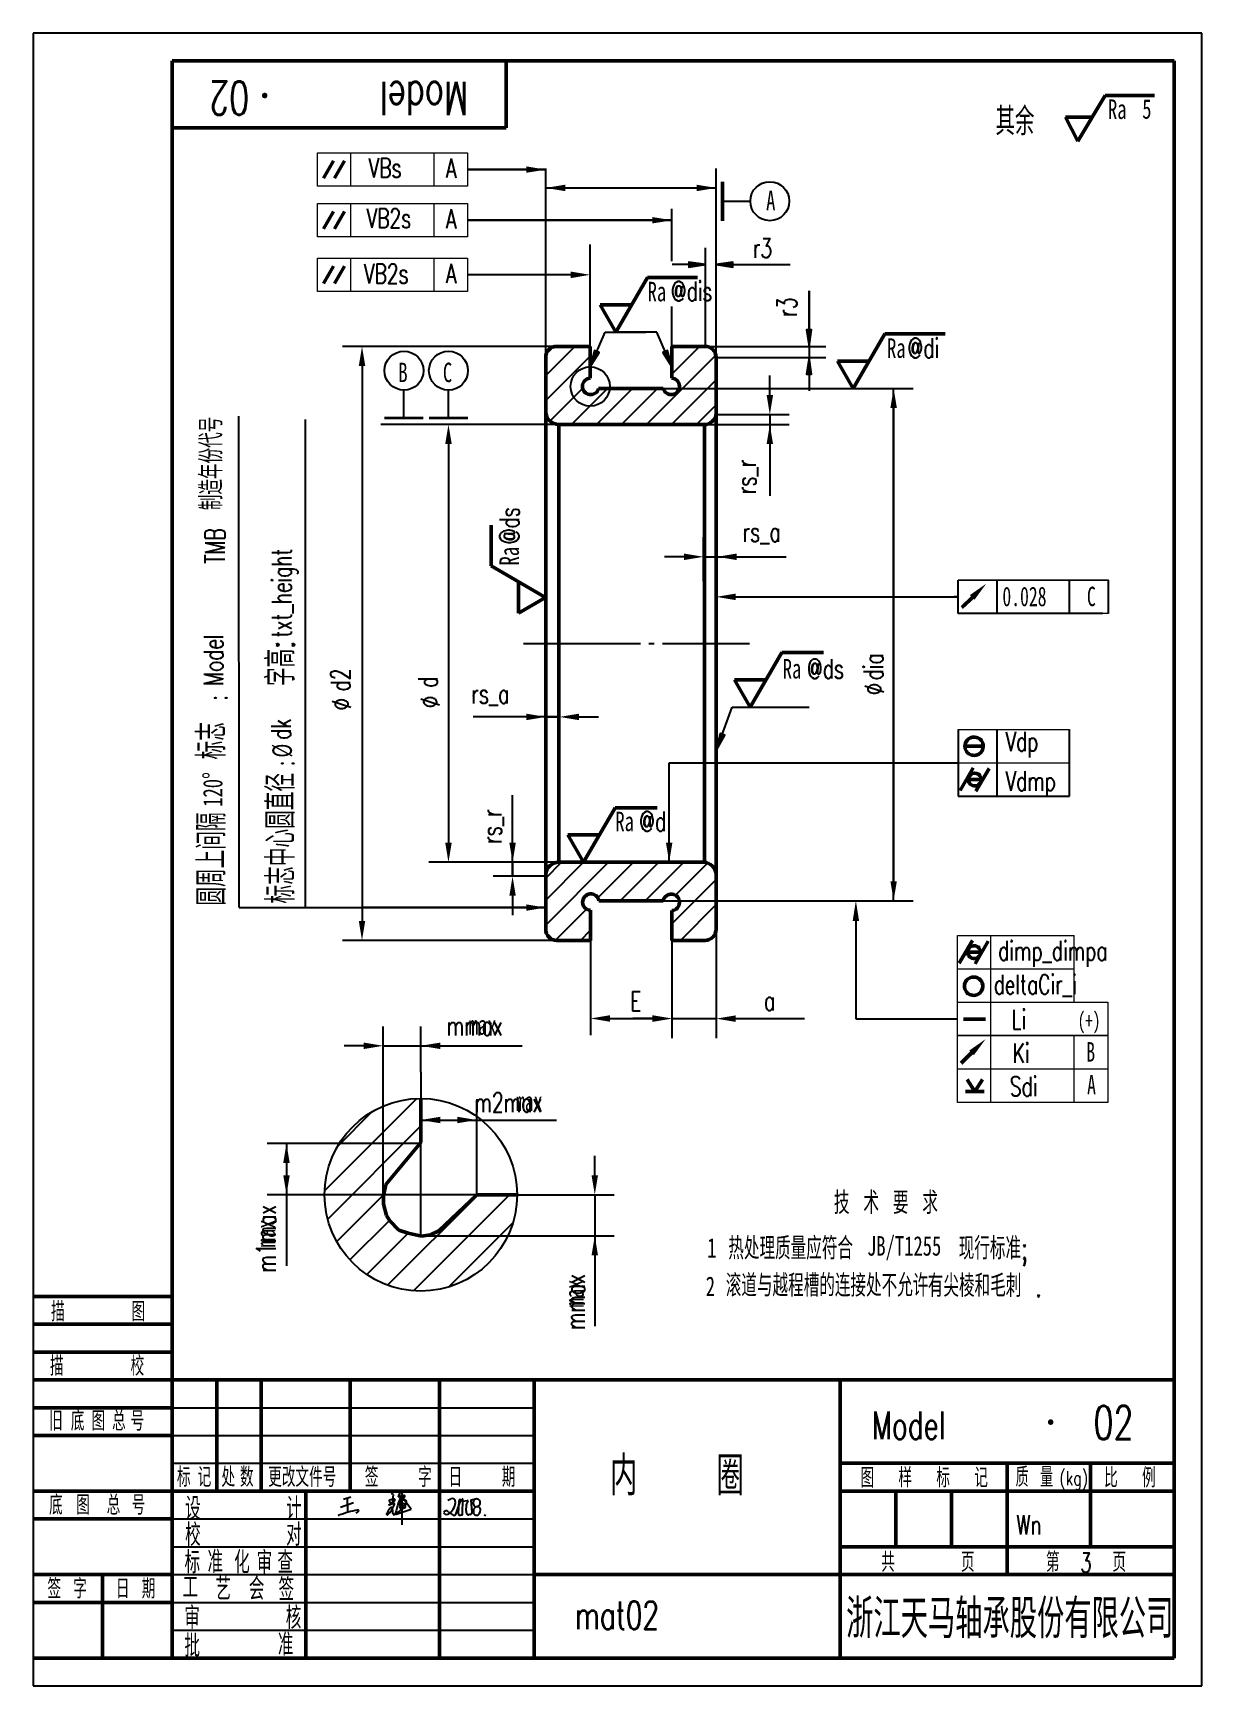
# Model space of a CAD drawing. Extents: x 0 to 210, y 0 to 297.
import ezdxf
from ezdxf.enums import TextEntityAlignment as Align

# ---------------------------------------------------------------- set-up
doc = ezdxf.new("R2010")
doc.units = 0
doc.header["$MEASUREMENT"] = 0
doc.linetypes.add('DHX', pattern=[2.5, 2.1, -0.15, 0.1, -0.15])
doc.layers.get('0').update_dxf_attribs({"linetype": 'CONTINUOUS'})
doc.layers.get('DEFPOINTS').update_dxf_attribs({"linetype": 'CONTINUOUS'})
doc.layers.add('1', color=7, linetype='CONTINUOUS', lineweight=50)
doc.layers.add('粗实线', color=7, linetype='CONTINUOUS', lineweight=50)
for name, color, linetype in [('2', 7, 'CONTINUOUS'), ('6', 7, 'CONTINUOUS'), ('中心线', 10, 'DHX'), ('文字', 7, 'CONTINUOUS'), ('细实线', 7, 'CONTINUOUS')]:
    doc.layers.add(name, color=color, linetype=linetype)
doc.styles.add('ASC', font='TXT', dxfattribs={"width": 0.6667})
doc.styles.add('HZ', font='txt.shx', dxfattribs={"width": 0.7, "bigfont": 'HZTXT.shx'})
doc.dimstyles.new('ISO-25', dxfattribs={"dimtxt": 3.5, "dimasz": 3.5, "dimexe": 2, "dimexo": 0, "dimgap": 2, "dimtad": 1, "dimdsep": 46, "dimtxsty": 'Standard', "dimcen": 2.5, "dimadec": 0, "dimazin": 0, "dimtfac": 1, "dimtmove": 0, "dimatfit": 3, "dimfxl": 0, "dimarcsym": 0})
doc.dimstyles.get("Standard").update_dxf_attribs({"dimtxt": 0.18, "dimasz": 0.18, "dimexe": 0.18, "dimexo": 0.0625, "dimgap": 0.09, "dimtad": 0, "dimtih": 1, "dimtoh": 1, "dimdec": 4, "dimzin": 0, "dimdsep": 46, "dimtxsty": 'Standard', "dimcen": 0.09, "dimadec": 0, "dimazin": 0, "dimtfac": 1, "dimtdec": 4, "dimtofl": 0, "dimtmove": 0, "dimatfit": 3, "dimfxl": 0, "dimtolj": 1, "dimtzin": 0, "dimarcsym": 0})

# ---------------------------------------------------------------- blocks, each defined once
blk = doc.blocks.new('*D21')
at = {"color": 0, "lineweight": -2}
for p, q in [((100.92, 91.76), (100.92, 95.26)), ((86.95, 88.26), (104.42, 88.26)), ((100.92, 88.26), (100.92, 80.87)), ((69.66, 80.87), (104.42, 80.87)), ((100.92, 77.37), (100.92, 73.87))]:
    blk.add_line(p, q, dxfattribs=at)
at = {"color": 0}
for points in [[(100.34, 91.76), (101.5, 91.76), (100.92, 88.26)], [(100.34, 77.37), (101.5, 77.37), (100.92, 80.87)]]:
    blk.add_solid(points, dxfattribs=at)
at = {"layer": 'DEFPOINTS', "color": 0}
for p in [(86.95, 88.26), (69.66, 80.87), (100.92, 80.87)]:
    blk.add_point(p, dxfattribs=at)
blk = doc.blocks.new('*D20')
at = {"color": 0, "lineweight": -2}
for p, q in [((69.66, 97.49), (42.03, 97.49)), ((45.53, 93.99), (45.53, 91.76)), ((79.71, 88.26), (42.03, 88.26))]:
    blk.add_line(p, q, dxfattribs=at)
at = {"color": 0}
for points in [[(44.95, 93.99), (46.11, 93.99), (45.53, 97.49)], [(44.95, 91.76), (46.11, 91.76), (45.53, 88.26)]]:
    blk.add_solid(points, dxfattribs=at)
at = {"layer": 'DEFPOINTS', "color": 0}
for p in [(69.66, 97.49), (45.53, 88.26), (79.71, 88.26)]:
    blk.add_point(p, dxfattribs=at)
blk = doc.blocks.new('*D19')
at = {"color": 0, "lineweight": -2}
for p, q in [((86.15, 151.5), (86.15, 155)), ((94.46, 148), (82.65, 148)), ((86.15, 148), (86.15, 145.48)), ((92.11, 145.48), (82.65, 145.48)), ((86.15, 141.98), (86.15, 138.48))]:
    blk.add_line(p, q, dxfattribs=at)
at = {"color": 0}
for points in [[(85.57, 151.5), (86.73, 151.5), (86.15, 148)], [(85.57, 141.98), (86.73, 141.98), (86.15, 145.48)]]:
    blk.add_solid(points, dxfattribs=at)
at = {"layer": 'DEFPOINTS', "color": 0}
for p in [(94.46, 148), (86.15, 145.48), (92.11, 145.48)]:
    blk.add_point(p, dxfattribs=at)
blk = doc.blocks.new('*D18')
at = {"color": 0, "lineweight": -2}
for p, q in [((132.37, 231.94), (132.37, 235.44)), ((120.6, 226.64), (135.87, 226.64)), ((122.73, 228.44), (135.87, 228.44)), ((132.37, 228.44), (132.37, 226.64)), ((132.37, 223.14), (132.37, 219.64))]:
    blk.add_line(p, q, dxfattribs=at)
at = {"color": 0}
for points in [[(131.79, 231.94), (132.95, 231.94), (132.37, 228.44)], [(131.79, 223.14), (132.95, 223.14), (132.37, 226.64)]]:
    blk.add_solid(points, dxfattribs=at)
at = {"layer": 'DEFPOINTS', "color": 0}
for p in [(120.6, 226.64), (122.73, 228.44), (132.37, 226.64)]:
    blk.add_point(p, dxfattribs=at)
blk = doc.blocks.new('*D17')
at = {"color": 0, "lineweight": -2}
for p, q in [((113.22, 233.14), (158.11, 233.14)), ((154.61, 229.64), (154.61, 144.6)), ((113.21, 141.1), (158.11, 141.1))]:
    blk.add_line(p, q, dxfattribs=at)
at = {"color": 0}
for points in [[(154.03, 229.64), (155.19, 229.64), (154.61, 233.14)], [(154.03, 144.6), (155.19, 144.6), (154.61, 141.1)]]:
    blk.add_solid(points, dxfattribs=at)
at = {"layer": 'DEFPOINTS', "color": 0}
for p in [(113.22, 233.14), (113.21, 141.1), (154.61, 141.1)]:
    blk.add_point(p, dxfattribs=at)
blk = doc.blocks.new('*D16')
at = {"color": 0, "lineweight": -2}
for p, q in [((94.46, 226.67), (71.13, 226.67)), ((74.63, 223.17), (74.63, 151.5)), ((94.46, 148), (71.13, 148))]:
    blk.add_line(p, q, dxfattribs=at)
at = {"color": 0}
for points in [[(74.05, 223.17), (75.21, 223.17), (74.63, 226.67)], [(74.05, 151.5), (75.21, 151.5), (74.63, 148)]]:
    blk.add_solid(points, dxfattribs=at)
at = {"layer": 'DEFPOINTS', "color": 0}
for p in [(94.46, 226.67), (74.63, 148), (94.46, 148)]:
    blk.add_point(p, dxfattribs=at)
blk = doc.blocks.new('*D15')
at = {"color": 0, "lineweight": -2}
for p, q in [((94.36, 240.7), (55.6, 240.7)), ((59.1, 237.2), (59.1, 137.47)), ((94.36, 133.97), (55.6, 133.97))]:
    blk.add_line(p, q, dxfattribs=at)
at = {"color": 0}
for points in [[(58.52, 237.2), (59.68, 237.2), (59.1, 240.7)], [(58.52, 137.47), (59.68, 137.47), (59.1, 133.97)]]:
    blk.add_solid(points, dxfattribs=at)
at = {"layer": 'DEFPOINTS', "color": 0}
for p in [(94.36, 240.7), (59.1, 133.97), (94.36, 133.97)]:
    blk.add_point(p, dxfattribs=at)
blk = doc.blocks.new('*D14')
at = {"color": 0, "lineweight": -2}
for p, q in [((69.66, 80.87), (69.66, 105.19)), ((79.71, 88.26), (79.71, 105.19)), ((73.16, 101.69), (76.21, 101.69))]:
    blk.add_line(p, q, dxfattribs=at)
at = {"color": 0}
for points in [[(73.16, 102.27), (73.16, 101.11), (69.66, 101.69)], [(76.21, 102.27), (76.21, 101.11), (79.71, 101.69)]]:
    blk.add_solid(points, dxfattribs=at)
at = {"layer": 'DEFPOINTS', "color": 0}
for p in [(79.71, 101.69), (79.71, 88.26), (69.66, 80.87)]:
    blk.add_point(p, dxfattribs=at)
blk = doc.blocks.new('*D13')
at = {"color": 0, "lineweight": -2}
for p, q in [((62.91, 88.18), (62.91, 118.52)), ((69.66, 110.28), (69.66, 118.52)), ((59.41, 115.02), (55.91, 115.02)), ((62.91, 115.02), (69.66, 115.02)), ((73.16, 115.02), (76.66, 115.02))]:
    blk.add_line(p, q, dxfattribs=at)
at = {"color": 0}
for points in [[(59.41, 115.6), (59.41, 114.44), (62.91, 115.02)], [(73.16, 115.6), (73.16, 114.44), (69.66, 115.02)]]:
    blk.add_solid(points, dxfattribs=at)
at = {"layer": 'DEFPOINTS', "color": 0}
for p in [(69.66, 115.02), (69.66, 110.28), (62.91, 88.18)]:
    blk.add_point(p, dxfattribs=at)
blk = doc.blocks.new('*D12')
at = {"color": 0, "lineweight": -2}
for p, q in [((114.77, 139.32), (114.77, 116.41)), ((122.73, 136.7), (122.73, 116.41)), ((111.27, 119.91), (107.77, 119.91)), ((114.77, 119.91), (122.73, 119.91)), ((126.23, 119.91), (129.73, 119.91))]:
    blk.add_line(p, q, dxfattribs=at)
at = {"color": 0}
for points in [[(111.27, 120.49), (111.27, 119.32), (114.77, 119.91)], [(126.23, 120.49), (126.23, 119.32), (122.73, 119.91)]]:
    blk.add_solid(points, dxfattribs=at)
at = {"layer": 'DEFPOINTS', "color": 0}
for p in [(114.77, 139.32), (122.73, 136.7), (122.73, 119.91)]:
    blk.add_point(p, dxfattribs=at)
blk = doc.blocks.new('*D11')
at = {"color": 0, "lineweight": -2}
for p, q in [((92.14, 175.6), (92.14, 170.62)), ((94.59, 175.6), (94.59, 170.62)), ((88.64, 174.12), (85.14, 174.12)), ((92.14, 174.12), (94.59, 174.12)), ((98.09, 174.12), (101.59, 174.12))]:
    blk.add_line(p, q, dxfattribs=at)
at = {"color": 0}
for points in [[(88.64, 174.7), (88.64, 173.54), (92.14, 174.12)], [(98.09, 174.7), (98.09, 173.54), (94.59, 174.12)]]:
    blk.add_solid(points, dxfattribs=at)
at = {"layer": 'DEFPOINTS', "color": 0}
for p in [(92.14, 175.6), (94.59, 175.6), (94.59, 174.12)]:
    blk.add_point(p, dxfattribs=at)
blk = doc.blocks.new('*D10')
at = {"color": 0, "lineweight": -2}
for p, q in [((92.11, 237.61), (92.11, 272.67)), ((122.73, 230.8), (122.73, 272.67)), ((95.61, 269.17), (119.23, 269.17))]:
    blk.add_line(p, q, dxfattribs=at)
at = {"color": 0}
for points in [[(95.61, 269.75), (95.61, 268.59), (92.11, 269.17)], [(119.23, 269.75), (119.23, 268.59), (122.73, 269.17)]]:
    blk.add_solid(points, dxfattribs=at)
at = {"layer": 'DEFPOINTS', "color": 0}
for p in [(122.73, 269.17), (92.11, 237.61), (122.73, 230.8)]:
    blk.add_point(p, dxfattribs=at)
blk = doc.blocks.new('*D9')
at = {"color": 0, "lineweight": -2}
for p, q in [((120.46, 198.49), (120.46, 206.39)), ((122.9, 198.49), (122.9, 206.39)), ((116.96, 202.89), (113.46, 202.89)), ((120.46, 202.89), (122.9, 202.89)), ((126.4, 202.89), (129.9, 202.89))]:
    blk.add_line(p, q, dxfattribs=at)
at = {"color": 0}
for points in [[(116.96, 203.47), (116.96, 202.31), (120.46, 202.89)], [(126.4, 203.47), (126.4, 202.31), (122.9, 202.89)]]:
    blk.add_solid(points, dxfattribs=at)
at = {"layer": 'DEFPOINTS', "color": 0}
for p in [(122.9, 202.89), (120.46, 198.49), (122.9, 198.49)]:
    blk.add_point(p, dxfattribs=at)
blk = doc.blocks.new('BLK', base_point=(1, 0))
for points in [[(0, 0), (1, 0), (0, 0.15), (0, -0.15), (1, 0)], [(0, 0.07), (0.5, 0), (0, -0.07)]]:
    blk.add_lwpolyline(points)
blk = doc.blocks.new('*D8')
at = {"color": 0, "lineweight": -2}
for p, q in [((139.43, 243.7), (139.43, 246.7)), ((120.73, 240.7), (142.43, 240.7)), ((122.73, 238.7), (142.43, 238.7)), ((139.43, 235.7), (139.43, 232.7))]:
    blk.add_line(p, q, dxfattribs=at)
at = {"layer": 'DEFPOINTS', "color": 0}
for p in [(120.73, 240.7), (122.73, 238.7), (139.43, 238.7)]:
    blk.add_point(p, dxfattribs=at)
at = {"color": 0, "lineweight": -2, "xscale": 3, "yscale": 3, "zscale": 3}
for p, rotation in [((139.43, 240.7), 270), ((139.43, 238.7), 90)]:
    blk.add_blockref('BLK', p, dxfattribs=dict(at, rotation=rotation))
blk = doc.blocks.new('*D7')
at = {"color": 0, "lineweight": -2}
for p, q in [((120.81, 240.7), (120.81, 258.4)), ((122.73, 238.7), (122.73, 258.4)), ((117.81, 255.4), (114.81, 255.4)), ((125.73, 255.4), (128.73, 255.4))]:
    blk.add_line(p, q, dxfattribs=at)
at = {"layer": 'DEFPOINTS', "color": 0}
for p in [(122.73, 255.4), (120.81, 240.7), (122.73, 238.7)]:
    blk.add_point(p, dxfattribs=at)
at = {"color": 0, "lineweight": -2, "xscale": 3, "yscale": 3, "zscale": 3}
blk.add_blockref('BLK', (120.81, 255.4), dxfattribs=at)
at = {"color": 0, "lineweight": -2, "xscale": 3, "yscale": 3, "zscale": 3, "rotation": 180}
blk.add_blockref('BLK', (122.73, 255.4), dxfattribs=at)

msp = doc.modelspace()

# ---------------------------------------------------------------- linework, layer by layer
for p, q in [((78.08, 272.46435), (92.10813, 272.46435)), ((92.08, 269.17122), (122.72763, 269.17122)), ((114.76681, 256.03109), (114.76681, 265.41295)), ((123.86576, 266.78395), (128.86576, 266.78395)), ((78.08, 263.36398), (114.76681, 263.36398)), ((96.61, 253.55324), (78.08, 253.55324)), ((128.72763, 255.39647), (136.00933, 255.39647)), ((139.42983, 246.69838), (139.42983, 250.70311)), ((139.42983, 250.70311), (139.42983, 232.69838)), ((114.76681, 240.19404), (114.76681, 247.85382)), ((92.10813, 235.49587), (97.31065, 240.69838)), ((114.76681, 235.70391), (119.76129, 240.69838)), ((114.76681, 240.19404), (115.27116, 240.69838)), ((92.10813, 231.00574), (100.06895, 238.96656)), ((113.74324, 230.19021), (122.68096, 239.12793)), ((114.68976, 226.6466), (122.72763, 234.68447)), ((66.63, 227.83827), (66.63, 232.83827)), ((74.63, 227.83827), (74.63, 232.83827)), ((92.87108, 227.27856), (98.74083, 233.14831)), ((96.75032, 226.66767), (103.22105, 233.1384)), ((101.23518, 226.66241), (107.71118, 233.1384)), ((105.72004, 226.65714), (112.20131, 233.1384)), ((154.61, 141.09582), (154.61, 233.1384)), ((110.2049, 226.65187), (113.74324, 230.19021)), ((119.17462, 226.64133), (122.72763, 230.19434)), ((71.13, 226.67036), (62.49, 226.67036)), ((132.37, 227.51122), (132.37, 213.82622)), ((120.46, 202.89122), (135.33, 202.89122)), ((166.19, 192.69122), (166.19, 198.69122)), ((173.19, 192.69122), (173.19, 198.69122)), ((186.19, 192.69122), (186.19, 198.69122)), ((193.19, 192.69122), (193.19, 198.69122)), ((126.23, 195.69122), (166.19, 195.69122)), ((166.09, 195.69122), (165.465, 195.69122)), ((166.19, 195.69122), (166.09, 195.69122)), ((192.19, 192.69122), (166.19, 192.69122)), ((94.59, 174.12122), (79.05853, 174.12122)), ((166.19, 171.87122), (166.19, 165.87122)), ((173.19, 165.87122), (173.19, 171.87122)), ((186.19, 165.87122), (186.19, 171.87122)), ((114.28553, 165.87122), (166.19, 165.87122)), ((114.28553, 148.01657), (114.28553, 165.87122)), ((166.19, 165.87122), (166.19, 159.87122)), ((173.19, 159.87122), (173.19, 165.87122)), ((186.19, 159.87122), (186.19, 165.87122)), ((86.15, 145.48122), (86.15, 160.06249)), ((166.19, 159.87122), (186.19, 159.87122)), ((92.10813, 136.71305), (103.40685, 148.01177)), ((92.10813, 141.20318), (98.91144, 148.00649)), ((101.47118, 141.58597), (107.90226, 148.01705)), ((105.47115, 141.09582), (112.39767, 148.02233)), ((109.96128, 141.09582), (116.89308, 148.02762)), ((115.42278, 142.06719), (121.07265, 147.71705)), ((114.76681, 136.92109), (122.72763, 144.88191)), ((116.30909, 133.97324), (122.72763, 140.39178)), ((93.87239, 133.98718), (99.45597, 139.57076)), ((147.82579, 137.42122), (147.82579, 119.85122)), ((98.34858, 133.97324), (100.15, 135.77466)), ((100.26785, 134.04321), (100.26785, 134.04321)), ((129.72763, 119.9082), (138.61881, 119.9082)), ((147.82579, 119.85122), (166.07, 119.85122)), ((62.91, 115.02122), (87.86, 115.02122)), ((69.66, 101.69122), (94.04, 101.69122)), ((45.53, 97.49122), (45.53, 75.48122)), ((100.92, 88.18122), (100.92, 64.67122)), ((55.25554, 32.10738), (57.54192, 32.94227)), ((55.75348, 33.5879), (57.10896, 33.97581)), ((56.44208, 33.78496), (56.46641, 31.164)), ((65.03435, 33.40248), (63.88198, 32.50307)), ((63.88198, 32.50307), (64.749, 32.82115)), ((64.51852, 32.7334), (64.02465, 33.12827)), ((64.67042, 34.38025), (64.51852, 32.7334)), ((65.84624, 34.61765), (65.6087, 33.98854)), ((65.6087, 33.98854), (65.84624, 34.04789)), ((66.79454, 34.05038), (65.85049, 32.62374)), ((67.90642, 31.77649), (66.27292, 33.98416)), ((66.27292, 33.98416), (66.27488, 32.58207)), ((66.71965, 33.95971), (66.71965, 33.95971)), ((74.53311, 33.38207), (75.07533, 33.59883)), ((75.95938, 30.79005), (76.83693, 33.42112)), ((76.52064, 33.23574), (76.39288, 30.99218)), ((76.57539, 33.34518), (76.52064, 33.23574)), ((76.83693, 33.42112), (76.69067, 33.46984)), ((77.04992, 33.50935), (77.04992, 33.29046)), ((77.04992, 33.29046), (77.15942, 33.18102)), ((77.14117, 30.91922), (77.19593, 33.54583)), ((77.15942, 33.18102), (78.05373, 33.3087)), ((78.07198, 33.05334), (77.85296, 32.70677)), ((78.69251, 33.45462), (79.56367, 33.62894)), ((78.89328, 31.17458), (78.69251, 33.45462)), ((25, 30), (89.99995, 30)), ((54.8104, 30.61925), (54.94653, 30.66896)), ((58.4797, 31.41802), (58.00216, 31.04682)), ((65.24546, 30.85444), (67.90642, 31.77649)), ((65.85049, 32.62374), (65.78294, 32.58998)), ((66.27488, 32.58207), (66.27381, 28.94863)), ((77.79821, 32.41492), (77.77996, 31.53939)), ((78.76552, 30.93746), (78.89328, 31.17458)), ((79.13974, 31.3623), (79.1197, 31.12698)), ((81.0469, 30.77329), (81.32067, 30.60913)), ((25, 25), (89.99995, 25)), ((25, 20), (89.99995, 20)), ((25, 15), (89.99995, 15)), ((25, 10), (89.99995, 10))]:
    msp.add_line(p, q)
at = {"color": 7}
for p, q in [((37.03029, 139.89029), (36.94293, 228.15961)), ((48.9292, 139.92946), (48.9292, 227.53387)), ((37.03029, 139.89029), (91.94861, 139.89029)), ((69.67953, 110.30716), (69.66, 97.70874)), ((52.38034, 88.98117), (68.93875, 105.53957)), ((54.72774, 96.98542), (60.9345, 103.19218)), ((52.93054, 83.87451), (69.67953, 100.6235)), ((69.66, 97.66472), (65.48005, 92.66937)), ((54.55317, 79.84028), (63.05649, 88.3436)), ((63.7059, 72.02245), (79.94337, 88.25992)), ((68.35484, 71.01453), (85.60022, 88.25992)), ((79.65328, 88.25992), (86.9547, 88.25992)), ((56.92648, 76.55674), (64.02545, 83.65571)), ((74.71877, 71.72161), (86.19831, 83.20115)), ((59.96483, 73.93824), (67.34715, 81.32056))]:
    msp.add_line(p, q, dxfattribs=at)
at = {"color": 0}
msp.add_line((92.10813, 145.16236), (94.94761, 148.00183), dxfattribs=at)
at = {"const_width": 0.5, "flags": 128}
for points in [[(41.36731, 285.77647, 1), (41.86731, 285.77647, 1)], [(182.57535, 47.40026, 1), (183.07535, 47.40026, 1)]]:
    msp.add_lwpolyline(points, format="xyb", close=True, dxfattribs=at)
at = {"const_width": 0.5}
for points in [[(63.13, 227.83827), (70.13, 227.83827)], [(71.13, 227.83827), (78.13, 227.83827)]]:
    msp.add_lwpolyline(points, dxfattribs=at)
for centre, radius in [((132.36576, 266.78395), 3.5), ((66.63, 236.33827), 3.5), ((74.63, 236.33827), 3.5), ((69.66, 88.25992), 17.2947)]:
    msp.add_circle(centre, radius)
at = {"color": 7}
msp.add_circle((100.10098, 233.49484), 3.52375, dxfattribs=at)
for centre, radius, start, end in [((64.11586, 33.24236), 0.14607, 108.9005078, 231.3566021), ((65.43663, 29.38481), 4.22345, 98.0146679, 108.9005078), ((64.51365, 34.35695), 0.15849, 8.4525573, 159.8359069), ((64.80041, 32.68101), 0.14927, 25.1165159, 110.1466896), ((64.87061, 33.40485), 0.16376, 359.1714359, 98.0146679), ((64.81858, 32.68953), 0.1292, 334.8834841, 25.1165159), ((84.17806, 26.63948), 19.57483, 155.9855785, 167.0616906), ((65.72795, 32.70002), 0.12301, 142.0603178, 296.5518119), ((67.08391, 31.64292), 1.84234, 97.9202994, 142.0603178), ((66.11941, 34.49449), 0.29965, 104.5678325, 155.7329048), ((65.28365, 36.99245), 2.99782, 280.8166613, 287.7523891), ((66.56352, 32.15591), 0.62325, 92.3396666, 156.205066), ((66.14359, 34.65654), 0.16213, 341.7540804, 127.8769993), ((65.83195, 36.6932), 2.58187, 278.1438691, 288.0077035), ((41.84735, 62.02215), 38.611, 309.1906386, 310.6533732), ((66.51475, 32.35754), 0.42174, 299.3725836, 86.8302727), ((66.65317, 34.09177), 0.14785, 296.7181922, 98.9713927), ((66.68196, 33.04414), 0.44869, 315.4460481, 70.7292572), ((75.33956, 33.12351), 0.54383, 16.1691007, 119.0694681), ((73.93825, 32.95826), 1.94953, 332.460007, 9.3488615), ((76.66122, 33.38144), 0.09318, 71.5750642, 202.902758), ((77.06568, 33.54501), 0.039, 246.154342, 1.1941956), ((77.1503, 33.54678), 0.04564, 358.8058044, 181.1941956), ((78.19293, 32.49193), 0.40216, 147.7091488, 191.0392829), ((78.06331, 33.24156), 0.06783, 339.2267202, 98.1253977), ((80.11825, 32.46205), 2.12999, 159.2267202, 163.8830539), ((79.87209, 32.88223), 0.81759, 126.6989745, 245.1596607), ((79.68826, 32.78428), 0.81279, 70.3740262, 112.022584), ((79.56214, 32.86678), 0.79113, 341.2844619, 59.7018298), ((63.056, 8.35202), 23.74467, 101.5909492, 109.9700076), ((58.37502, 31.50784), 0.13793, 319.371577, 130.6622652), ((65.90449, 30.29534), 2.42292, 137.0124048, 164.1275062), ((63.21607, 30.88414), 0.36541, 348.9199235, 11.6616905), ((63.63789, 30.81284), 0.06322, 179.0259282, 317.3946354), ((60.84271, 34.02886), 4.3238, 311.0887327, 341.1893868), ((64.34351, 31.82085), 0.24637, 50.3483882, 149.0956111), ((62.08853, 31.10827), 2.57541, 357.3547718, 20.5080306), ((64.97713, 31.03776), 0.31961, 188.7008982, 224.456308), ((64.85924, 30.92208), 0.15444, 224.456308, 309.5217625), ((64.67968, 31.13973), 0.4366, 309.5217625, 344.3994333), ((78.2501, 13.3112), 21.95004, 121.6827134, 126.7739565), ((65.20176, 30.95887), 0.11321, 215.420078, 292.7068906), ((66.45773, 32.09678), 0.55875, 146.2303749, 188.9941729), ((66.06028, 32.11347), 0.18621, 213.9675398, 354.8577194), ((74.22986, 31.04655), 0.43642, 39.2816282, 162.217783), ((74.21958, 31.26998), 0.41519, 192.5394353, 247.1048652), ((74.35946, 31.6012), 0.77474, 247.1048652, 312.8995645), ((76.52211, 33.29758), 2.77837, 225.2955946, 244.4912331), ((72.30891, 33.80788), 3.78708, 312.8995645, 332.460007), ((75.64249, 31.23716), 0.54802, 234.6730877, 305.3269123), ((76.67553, 30.97608), 0.28311, 176.7408638, 283.0907307), ((62.19904, 93.23072), 64.19874, 283.0907307, 283.3751901), ((77.02157, 30.89252), 0.12255, 283.3751901, 12.5835602), ((79.1327, 31.51119), 1.35303, 178.8058266, 208.5522016), ((78.184, 30.99497), 0.27298, 208.5522016, 288.9694749), ((78.93074, 28.82253), 2.02421, 97.8002648, 108.9694749), ((78.63863, 30.95492), 0.12809, 277.8002648, 352.1658628), ((79.79237, 31.50296), 0.68974, 41.1882349, 195.3508845), ((79.64662, 31.19581), 0.53352, 161.8165184, 240.4493659), ((79.68826, 31.48517), 0.81279, 247.977416, 289.6259738), ((79.01656, 33.79631), 1.75416, 293.5900447, 317.5757868), ((79.3165, 31.57037), 1.06748, 307.1571451, 21.2451227)]:
    msp.add_arc(centre, radius, start, end)
at = {"color": 7, "linetype": 'ByBlock'}
for p in [(62.90153, 88.13592), (79.573, 88.08656)]:
    msp.add_point(p, dxfattribs=at)
for points in [[(96.61, 254.13657), (96.61, 252.96991), (100.06895, 253.56008)], [(126.23, 195.10789), (126.23, 196.27455), (122.73, 195.69122)], [(114.86886, 151.55122), (113.7022, 151.55122), (114.28553, 148.05122)], [(147.24245, 137.42122), (148.40912, 137.42122), (147.82579, 141.09582)]]:
    msp.add_solid(points)
at = {"layer": '1'}
for p, q in [((205, 292), (25, 292)), ((25, 292), (25, 5)), ((85, 280), (85, 292)), ((205, 5), (205, 292)), ((25, 280), (85, 280)), ((0, 70), (25, 70)), ((0, 65), (25, 65)), ((0, 60), (25, 60)), ((0, 55), (25, 55)), ((25, 55), (205, 55)), ((33, 55), (33, 35)), ((41, 55), (41, 35)), ((57, 55), (57, 35)), ((73, 55), (73, 35)), ((89.99995, 55), (89.99995, 5)), ((145, 55), (145, 5)), ((0, 50), (25, 50)), ((0, 45), (25, 45)), ((145, 40), (205, 40)), ((175, 40), (175, 20)), ((190, 40), (190, 25)), ((0, 35), (25, 35)), ((145, 35), (205, 35)), ((155, 35), (155, 25)), ((165, 35), (165, 25)), ((0, 30), (25, 30)), ((145, 25), (205, 25)), ((0, 20), (25, 20)), ((12.5, 20), (12.5, 5)), ((89.99995, 20), (145, 20)), ((145, 20), (205, 20)), ((0, 15), (25, 15)), ((0, 5), (205, 5))]:
    msp.add_line(p, q, dxfattribs=at)
at = {"layer": '2'}
for p, q in [((210, 297), (0, 297)), ((0, 297), (0, 0)), ((210, 0), (210, 297)), ((149.46199, 179.68081), (152.82193, 178.61497)), ((53.75881, 176.95494), (57.11875, 175.8891)), ((69.66256, 177.37346), (73.0225, 176.30763)), ((25, 50), (89.99995, 50)), ((25, 45), (89.99995, 45)), ((25, 40), (89.99995, 40)), ((0, 0), (210, 0))]:
    msp.add_line(p, q, dxfattribs=at)
for points in [[(151.14196, 178.35977, 0.065754283), (151.61216, 178.42188, 0.078428939), (151.97603, 178.58401, 0.107173813), (152.2592, 178.86937, 0.166135476), (152.32151, 179.12537, 0.142966599), (152.24161, 179.3991, 0.107173813), (151.97603, 179.66673, 0.078428939), (151.61216, 179.82887, 0.065754283), (151.14196, 179.89097, 0.065754283), (150.67176, 179.82887, 0.078428939), (150.30789, 179.66673, 0.107173813), (150.0423, 179.3991, 0.142966599), (149.9624, 179.12537, 0.142966599), (150.0423, 178.85165, 0.107173813), (150.30789, 178.58401, 0.078428939), (150.67176, 178.42188, 0.065754283)], [(55.43878, 175.6339, 0.065754283), (55.90898, 175.69601, 0.078428939), (56.27285, 175.85814, 0.107173813), (56.55602, 176.1435, 0.166135476), (56.61833, 176.3995, 0.142966599), (56.53843, 176.67323, 0.107173813), (56.27285, 176.94087, 0.078428939), (55.90898, 177.103, 0.065754283), (55.43878, 177.16511, 0.065754283), (54.96858, 177.103, 0.078428939), (54.60471, 176.94087, 0.107173813), (54.33912, 176.67323, 0.142966599), (54.25922, 176.3995, 0.142966599), (54.33912, 176.12578, 0.107173813), (54.60471, 175.85814, 0.078428939), (54.96858, 175.69601, 0.065754283)], [(71.34253, 176.05243, 0.065754283), (71.81273, 176.11453, 0.078428939), (72.1766, 176.27667, 0.107173813), (72.45977, 176.56203, 0.166135476), (72.52208, 176.81803, 0.142966599), (72.44218, 177.09176, 0.107173813), (72.1766, 177.35939, 0.078428939), (71.81273, 177.52153, 0.065754283), (71.34253, 177.58363, 0.065754283), (70.87233, 177.52153, 0.078428939), (70.50846, 177.35939, 0.107173813), (70.24288, 177.09176, 0.142966599), (70.16298, 176.81803, 0.142966599), (70.24288, 176.5443, 0.107173813), (70.50846, 176.27667, 0.078428939), (70.87233, 176.11453, 0.065754283)]]:
    msp.add_lwpolyline(points, format="xyb", close=True, dxfattribs=at)
at = {"layer": '中心线', "color": 7, "ltscale": 10}
msp.add_line((88.10715, 187.33581), (128.70783, 187.33581), dxfattribs=at)
at = {"layer": '粗实线', "color": 7}
for p, q in [((187.72112, 277.5679), (192.60664, 285.77495)), ((187.72112, 277.5679), (185.48297, 281.86481)), ((185.48361, 281.86357), (190.27826, 281.86357)), ((94.10813, 240.69838), (100.06895, 240.69838)), ((100.06895, 240.69838), (100.06895, 234.991)), ((114.76681, 240.69838), (114.76681, 234.991)), ((120.72763, 240.69838), (114.76681, 240.69838)), ((92.10813, 145.96061), (92.10813, 238.69838)), ((122.72763, 228.64166), (122.72763, 238.69838)), ((101.61276, 233.1384), (113.223, 233.1384)), ((92.10813, 228.66836), (92.10813, 229.04063)), ((120.60367, 226.63965), (94.46121, 226.67036)), ((94.46375, 148.00126), (94.46375, 226.67036)), ((120.60367, 148.03197), (120.60367, 226.63965)), ((122.72763, 143.43163), (122.72763, 228.64166)), ((92.10813, 137.98277), (92.10813, 145.96061)), ((120.60367, 148.03197), (94.46375, 148.00126)), ((122.72763, 147.26989), (122.72763, 135.97324)), ((122.72763, 146.24044), (122.72763, 143.86904)), ((122.72763, 143.86904), (122.72763, 146.24044)), ((101.65107, 141.09582), (113.20544, 141.09582)), ((92.10813, 137.94472), (92.10813, 135.97324)), ((100.15, 133.97324), (100.15, 139.36961)), ((114.76681, 133.97324), (114.76681, 139.3186)), ((122.72763, 137.30562), (122.72763, 136.7043)), ((94.10813, 133.97324), (100.15, 133.97324)), ((120.72784, 133.97324), (114.76681, 133.97324)), ((69.67216, 105.55462), (69.66, 97.66472)), ((69.66, 97.66472), (63.40584, 90.12519)), ((63.40584, 90.12519), (62.94894, 88.06896)), ((62.94894, 88.06896), (62.94894, 86.56105)), ((62.94894, 86.56105), (63.52007, 84.50482)), ((72.88656, 81.76317), (79.71226, 88.25992)), ((79.71226, 88.25992), (86.9547, 88.25992)), ((63.52007, 84.50482), (64.09119, 83.54524)), ((64.09119, 83.54524), (65.69035, 81.90026)), ((65.69035, 81.90026), (67.40373, 81.35193)), ((67.40373, 81.35193), (69.80247, 80.8036)), ((69.80247, 80.8036), (71.40163, 81.07776)), ((71.40163, 81.07776), (72.88656, 81.76317))]:
    msp.add_line(p, q, dxfattribs=at)
at = {"layer": '粗实线'}
for p, q in [((192.60664, 285.77495), (201.45224, 285.77495)), ((123.86576, 263.28395), (123.86576, 270.28395)), ((110.38002, 253.06578), (119.35636, 253.06578)), ((153.01519, 242.9384), (163.8405, 242.9384)), ((82.29234, 201.26066), (82.29234, 208.58546)), ((92.09234, 195.60263), (82.29234, 201.26066)), ((87.19234, 192.77361), (87.19234, 198.43164)), ((92.09234, 195.60263), (87.19234, 192.77361)), ((169.087, 195.83385), (166.84441, 193.75718)), ((134.50377, 185.67678), (142.03279, 185.67678)), ((104.56948, 157.80649), (112.09849, 157.80649)), ((168.967, 113.99385), (166.72441, 111.91718)), ((167.84978, 108.95794), (169.22084, 106.83049)), ((170.59189, 108.95794), (169.22084, 106.83049)), ((167.50119, 106.83049), (170.88169, 106.83049))]:
    msp.add_line(p, q, dxfattribs=at)
at = {"layer": '粗实线', "lineweight": 50}
for p, q in [((52.18, 270.91435), (53.98, 274.03204)), ((54.18, 270.91435), (55.98, 274.03204)), ((52.18, 261.81398), (53.98, 264.93167)), ((54.18, 261.81398), (55.98, 264.93167)), ((52.18, 252.00324), (53.98, 255.12093)), ((54.18, 252.00324), (55.98, 255.12093)), ((168.74142, 195.60497), (166.84441, 193.75718)), ((167.41959, 168.85321), (170.71959, 168.85321)), ((166.54169, 160.92151), (168.89, 164.98891)), ((169.39, 160.77122), (171.75037, 164.8595)), ((168.04, 162.87122), (170.34, 162.87122)), ((166.41134, 129.88359), (168.77, 133.96891)), ((169.27, 129.75122), (171.61849, 133.81891)), ((167.92, 131.85122), (170.22, 131.85122)), ((167.13669, 119.79443), (171.13669, 119.79443)), ((168.62142, 113.76497), (166.72441, 111.91718)), ((25, 35), (89.99995, 35)), ((48.99995, 5), (48.99995, 35)), ((73, 5), (73, 35))]:
    msp.add_line(p, q, dxfattribs=at)
at = {"layer": '粗实线', "color": 0}
for p, q in [((104.72199, 243.26578), (110.38002, 253.06578)), ((101.89297, 248.16578), (107.551, 248.16578)), ((104.72199, 243.26578), (101.89297, 248.16578)), ((147.35716, 233.1384), (153.01519, 242.9384)), ((144.52814, 238.0384), (150.18618, 238.0384)), ((147.35716, 233.1384), (144.52814, 238.0384)), ((128.84574, 175.87678), (134.50377, 185.67678)), ((128.84574, 175.87678), (126.01672, 180.77678)), ((126.01672, 180.77678), (131.67475, 180.77678)), ((98.91144, 148.00649), (104.56948, 157.80649)), ((98.91144, 148.00649), (96.08243, 152.90649)), ((96.08243, 152.90649), (101.74046, 152.90649))]:
    msp.add_line(p, q, dxfattribs=at)
at = {"layer": '粗实线', "color": 7}
for centre, radius, start, end in [((94.10813, 238.69838), 2, 90, 180), ((120.72763, 238.69838), 2, 0, 90), ((100.17807, 233.51239), 1.48263, 94.2207892, 345.3894464), ((114.65769, 233.51239), 1.48263, 194.6105536, 85.7792108), ((94.46248, 229.05649), 2.38613, 189.3614405, 270.0305039), ((120.53032, 228.84515), 2.20672, 271.9050817, 354.7090312), ((94.45697, 145.62163), 2.37964, 89.8367241, 170.7713315), ((120.27503, 145.55316), 2.49852, 11.0016001, 82.4416792), ((100.20043, 140.84151), 1.47277, 9.9432013, 268.037756), ((114.65769, 140.79721), 1.48263, 274.2207892, 168.3810286), ((94.10813, 135.97324), 2, 180, 270), ((120.72763, 135.97324), 2, 269.9939654, 0)]:
    msp.add_arc(centre, radius, start, end, dxfattribs=at)
at = {"layer": '粗实线', "lineweight": 50}
for centre, radius, start, end in [((169.06959, 168.85321), 1.65, 0, 300), ((169.06959, 168.85321), 1.65, 300, 0), ((169.19, 162.87122), 1.15, 150, 210), ((169.19, 162.87122), 1.15, 210, 150), ((169.07, 131.85122), 1.15, 150, 210), ((169.07, 131.85122), 1.15, 210, 150), ((168.979, 125.73372), 1.65, 0, 300), ((168.979, 125.73372), 1.65, 300, 0)]:
    msp.add_arc(centre, radius, start, end, dxfattribs=at)
at = {"layer": '细实线', "color": 7, "linetype": 'Continuous', "lineweight": 20}
for p, q in [((51.08, 269.46435), (51.08, 275.46435)), ((51.08, 275.46435), (78.08, 275.46435)), ((57.08, 269.46435), (57.08, 275.46435)), ((72.08, 269.46435), (72.08, 275.46435)), ((78.08, 275.46435), (78.08, 269.46435)), ((78.08, 269.46435), (51.08, 269.46435)), ((51.08, 260.36398), (51.08, 266.36398)), ((51.08, 266.36398), (78.08, 266.36398)), ((57.08, 260.36398), (57.08, 266.36398)), ((72.08, 260.36398), (72.08, 266.36398)), ((78.08, 266.36398), (78.08, 260.36398)), ((78.08, 260.36398), (51.08, 260.36398)), ((51.08, 250.55324), (51.08, 256.55324)), ((51.08, 256.55324), (78.08, 256.55324)), ((57.08, 250.55324), (57.08, 256.55324)), ((72.08, 250.55324), (72.08, 256.55324)), ((78.08, 256.55324), (78.08, 250.55324)), ((78.08, 250.55324), (51.08, 250.55324)), ((193.19, 198.69122), (166.19, 198.69122)), ((166.19, 198.69122), (193.19, 198.69122)), ((193.19, 192.69122), (166.19, 192.69122)), ((166.19, 171.87122), (186.19, 171.87122)), ((166.19, 165.87122), (186.19, 165.87122)), ((166.07, 104.85122), (166.07, 134.85122)), ((166.07, 134.85122), (187.07, 134.85122)), ((172.07, 104.85122), (172.07, 134.85122)), ((187.07, 122.85122), (187.07, 134.85122)), ((166.07, 128.85122), (187.07, 128.85122)), ((166.07, 122.85122), (193.07, 122.85122)), ((193.07, 122.85122), (193.07, 104.85122)), ((166.07, 116.85122), (193.07, 116.85122)), ((193.07, 116.85122), (166.07, 116.85122)), ((187.07, 104.85122), (187.07, 116.85122)), ((193.07, 110.85122), (166.07, 110.85122)), ((193.07, 104.85122), (166.07, 104.85122))]:
    msp.add_line(p, q, dxfattribs=at)
at = {"layer": '细实线'}
for p, q in [((100.06895, 240.69838), (100.06895, 258.98526)), ((122.72763, 143.43163), (122.72763, 142.61566)), ((100.15, 139.36961), (100.15, 116.96477)), ((114.76681, 139.3186), (114.76681, 117.93689)), ((103.65, 119.93689), (111.26681, 119.93689))]:
    msp.add_line(p, q, dxfattribs=at)
at = {"layer": '细实线', "color": 0}
for points in [[(168.33313, 196.0216), (171.24121, 198.05467), (169.1497, 195.18834)], [(168.21313, 114.1816), (171.12121, 116.21467), (169.0297, 113.34834)]]:
    msp.add_solid(points, dxfattribs=at)
at = {"layer": '细实线'}
for points in [[(103.65, 120.52022), (103.65, 119.35355), (100.15, 119.93689)], [(111.26681, 120.52022), (111.26681, 119.35355), (114.76681, 119.93689)]]:
    msp.add_solid(points, dxfattribs=at)

# ---------------------------------------------------------------- texts
for s, height, width, p in [('Ra', 3.5, 0.7, (193.125, 281.56935)), ('5', 3.5, 0.7, (199.27273, 281.60847)), ('Ra', 3.5, 0.7, (110.4136, 248.79931)), ('Ra', 3.5, 0.7, (153.43161, 238.64028)), ('B', 3.5, 0.7, (65.63, 234.27224)), ('C', 3.5, 0.7, (73.63, 234.27224)), ('0.028', 3.5, 0.666, (174.1491, 194.01781)), ('C', 3.5, 0.666, (189.34183, 194.02042)), ('Ra', 3.5, 0.7, (134.69315, 181.02229)), ('Ra', 3.5, 0.7, (104.62003, 153.58954)), ('   max', 3.5, 0.7, (73.27264, 117.02122)), ('(+)', 3, 0.666, (187.68065, 118.03913)), ('B', 3.5, 0.666, (189.22183, 112.18042)), ('A', 3.5, 0.666, (189.36693, 106.28396)), ('  max', 3.5, 0.666, (83.59098, 103.29503))]:
    msp.add_text(s, height=height, dxfattribs=dict(width=width)).set_placement(p)
at = {"text_generation_flag": 2, "width": 0.7}
msp.add_text('A', height=3.5, dxfattribs=at).set_placement((133.36576, 265.15776))
at = {"width": 0.7}
for s, p in [('Ra', (87.28415, 201.33156)), ('%%c', (46.5, 166.82122)), ('120%%d', (34.02735, 157.97306)), ('  max', (43.53, 75.48122)), ('  max', (98.92, 64.67122))]:
    msp.add_text(s, height=3.5, rotation=90, dxfattribs=at).set_placement(p)
at = {"color": 7}
for s, height, style, width, p in [('字高:', 5, 'HZ', 0.67, (46.9901, 179.67717)), (':', 3.5, 'ASC', 0.6667, (34.95854, 176.74251)), ('标志', 5, 'HZ', 0.67, (34.57945, 166.48798)), ('标志中心圆直径', 5, 'HZ', 0.67, (46.9901, 140.59529)), (':', 3.5, 'ASC', 0.6667, (46.9901, 164.96811)), ('圆周上间隔', 5, 'HZ', 0.67, (34.57945, 140.2199))]:
    msp.add_text(s, height=height, rotation=90, dxfattribs=dict(at, style=style, width=width)).set_placement(p)
at = {"color": 7, "style": 'ASC', "width": 0.7}
for s, p in [('1', (121.10118, 76.98202)), ('2', (120.85654, 70.06369))]:
    msp.add_text(s, height=3.5, dxfattribs=at).set_placement(p)
msp.add_text('JB/T1255', height=3.5, dxfattribs=at).set_placement((156.50398, 78.7836), align=Align.MIDDLE)
at = {"layer": '2', "style": 'HZ', "width": 0.7}
for s, height, rotation, p in [('02', 6, 180, (38.85525, 288.31736)), ('TMB', 3.5, 90, (34.43796, 201.64718))]:
    msp.add_text(s, height=height, rotation=rotation, dxfattribs=at).set_placement(p)
at = {"layer": '2', "style": 'HZ'}
for s, height, width, p in [('其余', 4.998, 0.7, (172.90817, 278.64219, 3.57)), ('描', 3.5, 0.7, (3.22753, 65.50101)), ('图', 3.5, 0.7, (17.66888, 65.50101)), ('描', 3.5, 0.7, (3.03238, 55.74288)), ('校', 3.5, 0.7, (17.51876, 55.74288)), ('旧', 3.5, 0.7, (2.88226, 45.85964)), ('底', 3.5, 0.7, (6.78533, 45.85964)), ('图', 3.5, 0.7, (10.49324, 45.85964)), ('总', 3.5, 0.7, (14.20115, 45.85964)), ('号', 3.5, 0.7, (17.51876, 45.85964)), ('02', 6, 0.7, (190.51462, 44.32265)), ('标', 3.5, 0.7, (25.8503, 35.76194)), ('记', 3.5, 0.7, (29.55821, 35.76194)), ('处', 3.5, 0.7, (33.85158, 35.76194)), ('数', 3.5, 0.7, (37.16919, 35.76194)), ('更改文件号', 3.5, 0.7, (42.24318, 35.76194)), ('签   字', 3.5, 0.7, (59.61182, 35.76194)), ('日   期', 3.5, 0.7, (74.63862, 35.76194)), ('图  样  标  记', 3.5, 0.7, (148.64674, 35.65471)), ('质 量', 3.5, 0.666, (176.52363, 35.77982)), ('比  例', 3.5, 0.7, (192.42112, 35.65471)), ('底', 3.5, 0.7, (2.88226, 30.75777)), ('图', 3.5, 0.7, (7.7611, 30.75777)), ('总', 3.5, 0.7, (13.22539, 30.75777)), ('号', 3.5, 0.7, (17.71391, 30.75777)), ('共     页', 3.5, 0.7, (152.38467, 20.49923)), ('第    页', 3.5, 0.7, (181.97291, 20.49923)), ('3', 3.5, 0.666, (188.17083, 20.39702)), ('签 字', 3.5, 0.7, (2.58203, 15.70952)), ('日 期', 3.5, 0.7, (14.87668, 15.70952)), ('浙江天马轴承股份有限公司', 7, 0.7, (146.07201, 8.58369))]:
    msp.add_text(s, height=height, dxfattribs=dict(at, width=width)).set_placement(p)
at = {"layer": '2', "style": 'HZ', "width": 0.688541}
msp.add_text('(kg)', height=2.5, dxfattribs=at).set_placement((184.3748, 36.08364), (189.53885, 36.08364), align=Align.FIT)
at = {"layer": '6', "style": 'HZ', "width": 0.7}
for s, height, rotation, p in [('Model', 6, 180, (78.14835, 288.23302)), ('r3', 3.5, 90, (137.1987, 246.0123)), ('rs_r', 3.5, 90, (129.87423, 214.16596)), ('txt_height', 3.5, 90, (46.41525, 188.42252)), ('Model', 3.5, 90, (34.16004, 179.71419)), ('dia', 3.5, 90, (152.72319, 180.72753)), ('d2', 3.5, 90, (56.97026, 178.72842)), ('d', 3.5, 90, (72.67886, 179.38508)), ('dk', 3.5, 90, (46.29454, 170.02786)), ('rs_r', 3.5, 90, (84.16801, 151.33289)), ('m1max', 3.5, 90, (43.6456, 74.30031)), ('mmax', 3.5, 90, (99.13537, 63.96573))]:
    msp.add_text(s, height=height, rotation=rotation, dxfattribs=at).set_placement(p)
for s, height, p in [('VBs', 3.5, (60.30303, 271.03708)), ('VB2s', 3.5, (59.93352, 261.97793)), ('r3', 3.5, (129.3095, 256.59415)), ('VB2s', 3.5, (59.4678, 252.01891)), ('rs_a', 3.5, (127.46364, 205.60891)), ('rs_a', 3.5, (78.73544, 176.53577)), ('Vdp', 3.5, (174.70857, 167.9689)), ('Vdmp', 3.5, (174.70857, 160.85583)), ('dimp_dimpa', 3.5, (173.38307, 130.36394)), ('deltaCir_i', 3.5, (172.586, 124.29948)), ('E', 3.5, (107.2907, 121.29856)), ('a', 3.5, (131.30621, 121.38001)), ('mmax', 3.5, (74.29409, 116.89374)), ('Li', 3.5, (175.81131, 118.00694)), ('Ki', 3.5, (175.96865, 111.95023)), ('Sdi', 3.5, (175.49665, 105.97213)), ('m2max', 3.5, (79.28795, 103.11126)), ('Model', 5, (150.70335, 44.32265)), ('Wn', 3.5, (176.65874, 27.20124)), ('mat02', 5, (97.32514, 10.20187))]:
    msp.add_text(s, height=height, dxfattribs=at).set_placement(p)
for s, p in [('@dis', (118.30454, 248.87129)), ('@di', (159.93541, 238.65543)), ('@ds', (142.34349, 181.02267)), ('@d', (111.31195, 153.6052))]:
    msp.add_text(s, height=3.5, dxfattribs=at).set_placement(p, align=Align.CENTER)
msp.add_text('@ds', height=3.5, rotation=90, dxfattribs=at).set_placement((87.32432, 208.47318), align=Align.CENTER)
at = {"layer": '文字', "style": 'HZ', "width": 0.7}
for s, height, p in [('A', 3.5, (74.18, 270.96435)), ('A', 3.5, (74.18, 261.86398)), ('A', 3.5, (74.18, 252.05324)), ('技 术 要 求', 4, (143.88002, 84.80458)), ('热处理质量应符合       现行标准;', 4, (124.91126, 76.63353)), ('滚道与越程槽的连接处不允许', 4, (124.45388, 69.95187)), ('有尖棱和毛刺 .', 4, (160.75292, 69.90804))]:
    msp.add_text(s, height=height, dxfattribs=at).set_placement(p)
at = {"layer": '文字', "color": 7, "linetype": 'Continuous', "style": 'HZ', "width": 0.7}
msp.add_text('制造年份代号', height=4, rotation=90, dxfattribs=at).set_placement((34.02021, 211.26458))
at = {"layer": '文字', "style": 'HZ', "width": 0.7}
for s, height, p in [('内   圈', 7, (115.67996, 38.09866)), ('设   ', 4, (32.46079, 32.05063)), (' 计', 4, (45.61695, 32.05063)), ('校   ', 4, (32.46079, 27.37108)), (' 对', 4, (45.61695, 27.37108)), ('标   ', 4, (32.36087, 22.41267)), ('准', 4, (32.73987, 22.4672)), ('化   ', 4, (41.27461, 22.41267)), ('审', 4, (41.57223, 22.41267)), ('查', 4, (45.29953, 22.41267)), ('工', 4, (28.27782, 17.71441)), ('艺', 4, (34.14426, 17.63822)), ('会', 4, (40.16118, 17.66203)), ('签', 4, (45.50191, 17.56203)), ('审   ', 4, (32.32112, 12.46393)), (' 核', 4, (45.55388, 12.46393)), ('批   ', 4, (32.33621, 7.43503)), ('准', 4, (45.39148, 7.61446))]:
    msp.add_text(s, height=height, dxfattribs=at).set_placement(p, align=Align.MIDDLE)

# ---------------------------------------------------------------- dimensions: what is measured, and where the dimension line sits
for base, p1, p2, override, picture, middle in [((122.72763, 269.17122), (92.10813, 237.6053), (122.72763, 230.80258), {"dimtxt": 3.5, "dimasz": 3.5, "dimexe": 3.5, "dimexo": 0, "dimgap": 0.625, "dimtad": 1, "dimtih": 0, "dimtoh": 0, "dimzin": 8, "dimlunit": 6, "dimcen": 0.1, "dimtofl": 1}, '*D10', (107.41788, 269.17122)), ((122.72763, 255.39647), (120.80901, 240.69838), (122.72763, 238.69838), {"dimtxt": 3.5, "dimasz": 3, "dimexe": 3, "dimexo": 0, "dimtad": 1, "dimtih": 0, "dimtoh": 0, "dimtxsty": 'HZ', "dimblk": 'BLK', "dimtmove": 2, "dimldrblk": 'BLK'}, '*D7', (121.76832, 255.39647)), ((122.9, 202.89122), (120.46, 198.49122), (122.9, 198.49122), {"dimtxt": 3.5, "dimasz": 3.5, "dimexe": 3.5, "dimexo": 0, "dimgap": 0.625, "dimtad": 1, "dimtih": 0, "dimtoh": 0, "dimzin": 8, "dimlunit": 6, "dimcen": 0.1, "dimtofl": 1}, '*D9', (121.68, 202.89122)), ((94.59, 174.12122), (92.14, 175.60122), (94.59, 175.60122), {"dimtxt": 3.5, "dimasz": 3.5, "dimexe": 3.5, "dimexo": 0, "dimgap": 0.625, "dimtad": 1, "dimtih": 0, "dimtoh": 0, "dimzin": 8, "dimlunit": 6, "dimcen": 0.1, "dimtofl": 1}, '*D11', (93.365, 174.12122)), ((122.72763, 119.9082), (114.76681, 139.3186), (122.72763, 136.7043), {"dimtxt": 3.5, "dimasz": 3.5, "dimexe": 3.5, "dimexo": 0, "dimgap": 0.625, "dimtad": 1, "dimtih": 0, "dimtoh": 0, "dimzin": 8, "dimlunit": 6, "dimcen": 0.1, "dimtofl": 1}, '*D12', (118.74722, 119.9082)), ((69.66, 115.02122), (62.91, 88.18122), (69.66, 110.28122), {"dimtxt": 3.5, "dimasz": 3.5, "dimexe": 3.5, "dimexo": 0, "dimgap": 0.625, "dimtad": 1, "dimtih": 0, "dimtoh": 0, "dimzin": 8, "dimlunit": 6, "dimcen": 0.1, "dimtofl": 1}, '*D13', (66.285, 115.02122)), ((79.71226, 101.69122), (69.66, 80.87122), (79.71226, 88.25992), {"dimtxt": 3.5, "dimasz": 3.5, "dimexe": 3.5, "dimexo": 0, "dimgap": 0.625, "dimtad": 1, "dimtih": 0, "dimtoh": 0, "dimzin": 8, "dimlunit": 6, "dimcen": 0.1, "dimtofl": 1}, '*D14', (74.68613, 101.69122))]:
    dim = msp.add_linear_dim(base=base, p1=p1, p2=p2, text=' ', dimstyle='Standard', override=override)
    dim.commit()
    dim.dimension.update_dxf_attribs({"geometry": picture, "text_midpoint": middle})
for base, p1, p2, override, picture, middle in [((139.42983, 238.69838), (120.72763, 240.69838), (122.72763, 238.69838), {"dimtxt": 3.5, "dimasz": 3, "dimexe": 3, "dimexo": 0, "dimtad": 1, "dimtih": 0, "dimtoh": 0, "dimtxsty": 'HZ', "dimblk": 'BLK', "dimtmove": 2, "dimldrblk": 'BLK'}, '*D8', (139.42983, 239.69838)), ((59.1, 133.97324), (94.35696, 240.69838), (94.35696, 133.97324), {"dimtxt": 3.5, "dimasz": 3.5, "dimexe": 3.5, "dimexo": 0, "dimgap": 0.625, "dimtad": 1, "dimtih": 0, "dimtoh": 0, "dimzin": 8, "dimlunit": 6, "dimcen": 0.1, "dimtofl": 1}, '*D15', (59.1, 187.33581)), ((132.37, 226.63965), (122.72763, 228.43896), (120.60367, 226.63965), {"dimtxt": 3.5, "dimasz": 3.5, "dimexe": 3.5, "dimexo": 0, "dimgap": 0.625, "dimtad": 1, "dimtih": 0, "dimtoh": 0, "dimzin": 8, "dimlunit": 6, "dimcen": 0.1, "dimtofl": 1}, '*D18', (132.37, 227.5393)), ((154.61, 141.09582), (113.223, 233.1384), (113.20544, 141.09582), {"dimtxt": 3.5, "dimasz": 3.5, "dimexe": 3.5, "dimexo": 0, "dimgap": 0.625, "dimtad": 1, "dimtih": 0, "dimtoh": 0, "dimzin": 8, "dimlunit": 6, "dimcen": 0.1, "dimtofl": 1}, '*D17', (154.61, 187.11711)), ((74.63, 148.00126), (94.46375, 226.67036), (94.46375, 148.00126), {"dimtxt": 3.5, "dimasz": 3.5, "dimexe": 3.5, "dimexo": 0, "dimgap": 0.625, "dimtad": 1, "dimtih": 0, "dimtoh": 0, "dimzin": 8, "dimlunit": 6, "dimcen": 0.1, "dimtofl": 1}, '*D16', (74.63, 187.33581)), ((86.15, 145.48122), (94.46375, 148.00126), (92.10813, 145.48122), {"dimtxt": 3.5, "dimasz": 3.5, "dimexe": 3.5, "dimexo": 0, "dimgap": 0.625, "dimtad": 1, "dimtih": 0, "dimtoh": 0, "dimzin": 8, "dimlunit": 6, "dimcen": 0.1, "dimtofl": 1}, '*D19', (86.15, 146.74124)), ((45.53, 88.25992), (69.66, 97.49122), (79.71226, 88.25992), {"dimtxt": 3.5, "dimasz": 3.5, "dimexe": 3.5, "dimexo": 0, "dimgap": 0.625, "dimtad": 1, "dimtih": 0, "dimtoh": 0, "dimzin": 8, "dimlunit": 6, "dimcen": 0.1, "dimtofl": 1}, '*D20', (45.53, 92.87557)), ((100.92, 80.87122), (86.9547, 88.25992), (69.66, 80.87122), {"dimtxt": 3.5, "dimasz": 3.5, "dimexe": 3.5, "dimexo": 0, "dimgap": 0.625, "dimtad": 1, "dimtih": 0, "dimtoh": 0, "dimzin": 8, "dimlunit": 6, "dimcen": 0.1, "dimtofl": 1}, '*D21', (100.92, 84.56557))]:
    dim = msp.add_linear_dim(base=base, p1=p1, p2=p2, angle=90, text=' ', dimstyle='Standard', override=override)
    dim.commit()
    dim.dimension.update_dxf_attribs({"geometry": picture, "text_midpoint": middle})

# ---------------------------------------------------------------- leaders
for points, dimstyle, override in [([(92.10813, 272.46435), (78.08, 272.46435)], 'ISO-25', {"dimgap": 2, "dimtad": 0}), ([(114.76681, 263.36398), (78.08, 263.36398)], 'ISO-25', {"dimgap": 2, "dimtad": 0}), ([(100.06895, 237.01844), (102.79001, 243.26578), (110.11378, 243.26578)], 'Standard', {"dimtxt": 3.5, "dimasz": 3, "dimexe": 3, "dimexo": 0, "dimgap": 0.09, "dimtad": 0, "dimtih": 0, "dimtoh": 0, "dimtxsty": 'HZ', "dimtmove": 2, "dimldrblk": 'BLK'}), ([(114.76681, 237.01844), (112.04576, 243.26578), (104.72199, 243.26578)], 'Standard', {"dimtxt": 3.5, "dimasz": 3, "dimexe": 3, "dimexo": 0, "dimgap": 0.09, "dimtad": 0, "dimtih": 0, "dimtoh": 0, "dimtxsty": 'HZ', "dimtmove": 2, "dimldrblk": 'BLK'}), ([(122.81458, 168.17048), (125.62296, 175.86778), (139.44059, 175.86778)], 'Standard', {"dimtxt": 3.5, "dimasz": 3, "dimexe": 3, "dimexo": 0, "dimgap": 0.09, "dimtad": 0, "dimtih": 0, "dimtoh": 0, "dimtxsty": 'HZ', "dimtmove": 2, "dimldrblk": 'BLK'})]:
    msp.add_leader(points, dimstyle=dimstyle, override=override)
at = {"layer": '细实线'}
msp.add_leader([(92.10813, 139.85906), (59.1, 139.89029)], dimstyle='ISO-25', override={"dimgap": 2, "dimtad": 0}, dxfattribs=at)

doc.saveas('drawing.dxf')
